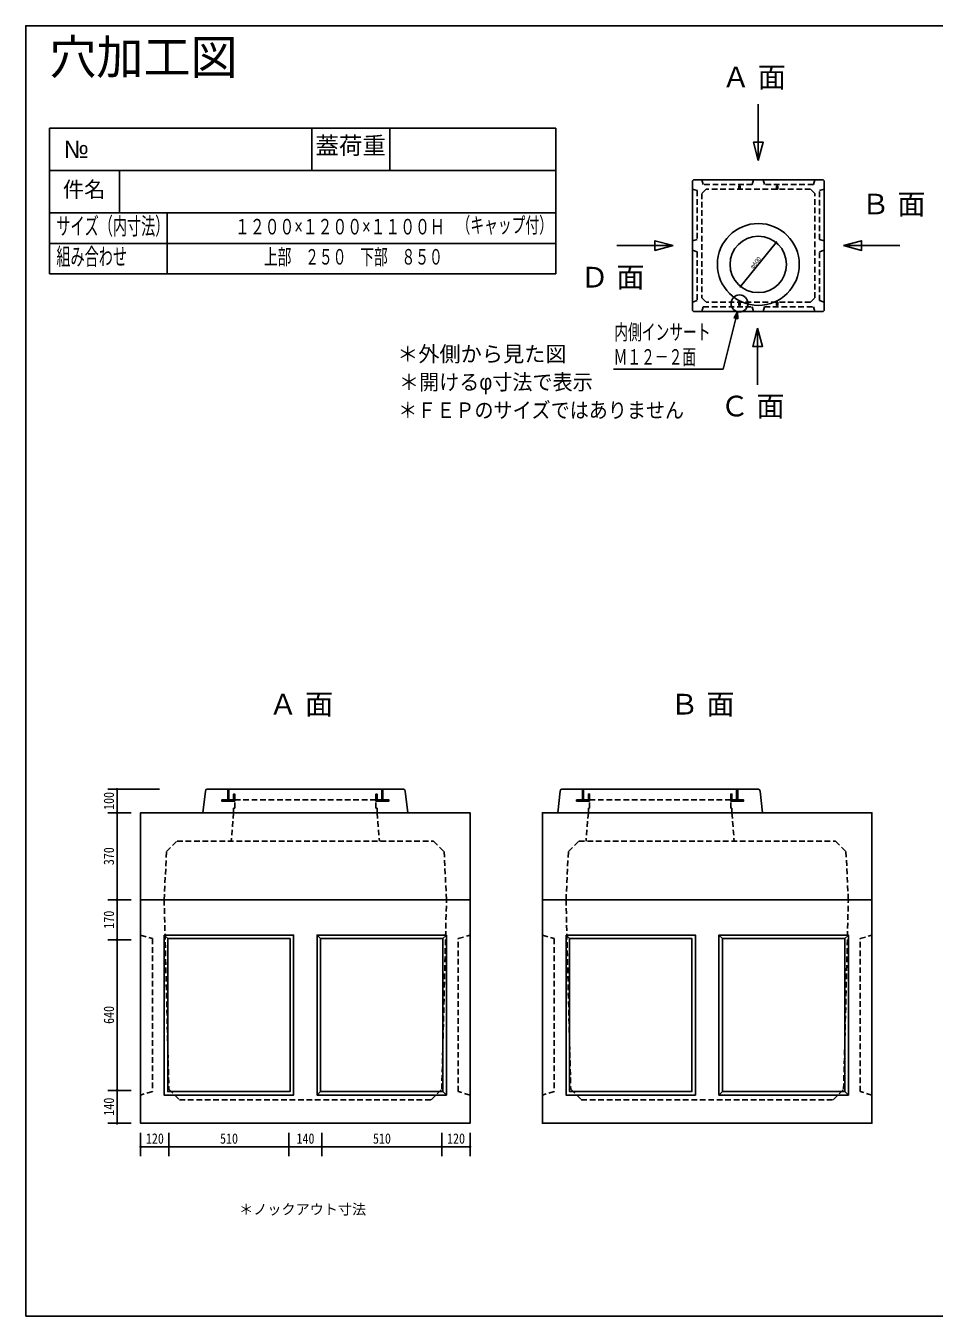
# Model space of a CAD drawing. Units: millimetres, scale not verified. Extents: x -3704 to 3796, y -2790 to 2696.
# Drawn here: x -3704 to 157, y -2790 to 2696 of the extents above; entities that cross this region are included whole.
import ezdxf
from ezdxf.enums import TextEntityAlignment as Align

# ---------------------------------------------------------------- set-up
doc = ezdxf.new("R2010")
doc.units = ezdxf.units.MM
doc.header["$LTSCALE"] = 20
doc.linetypes.add('DASHED1', pattern=[1.8, 1.2, -0.6])
doc.layers.add('0-0_レイヤ_1', color=7, linetype='Continuous')
doc.layers.add('0-9_レイヤ10', color=7, linetype='Continuous')
doc.styles.add('HG丸ｺﾞｼｯｸM-PRO', font='')
doc.styles.add('図脳フォント', font='')
doc.styles.add('ＭＳ ゴシック', font='')
doc.styles.get('HG丸ｺﾞｼｯｸM-PRO').set_extended_font_data('HG丸ｺﾞｼｯｸM-PRO')
doc.styles.get('図脳フォント').set_extended_font_data('図脳フォント')
doc.styles.get('ＭＳ ゴシック').set_extended_font_data('MS Gothic')

msp = doc.modelspace()

# ---------------------------------------------------------------- hatches: boundary and pattern name
at = {"layer": '0-0_レイヤ_1'}
for points in [[(-508.95, 1774.89, 1), (-520.95, 1774.89, 1)], [(-660.26, 1588.6, 1), (-672.26, 1588.6, 1)]]:
    msp.add_hatch(color=256, dxfattribs=at).paths.add_polyline_path(points)
at = {"layer": '0-9_レイヤ10'}
for points in [[(-3310.12, -550, 1), (-3322.12, -550, 1)], [(-3310.12, -650, 1), (-3322.12, -650, 1)], [(-3310.12, -1020, 1), (-3322.12, -1020, 1)], [(-3310.12, -1190, 1), (-3322.12, -1190, 1)], [(-3310.12, -1830, 1), (-3322.12, -1830, 1)], [(-3310.12, -1970, 1), (-3322.12, -1970, 1)], [(-3210.12, -2070, 1), (-3222.12, -2070, 1)], [(-3090.12, -2070, 1), (-3102.12, -2070, 1)], [(-2580.12, -2070, 1), (-2592.12, -2070, 1)], [(-2440.12, -2070, 1), (-2452.12, -2070, 1)], [(-1930.12, -2070, 1), (-1942.12, -2070, 1)], [(-1810.12, -2070, 1), (-1822.12, -2070, 1)]]:
    msp.add_hatch(color=256, dxfattribs=at).paths.add_polyline_path(points)

# ---------------------------------------------------------------- linework, layer by layer
at = {"layer": '0-0_レイヤ_1'}
for p, q in [((-3704.12, -2568.82), (-3704.12, 2646.47)), ((-590.77, 2123.88), (-590.77, 2363.88)), ((-3604.12, 2261.49), (-1868.91, 2261.49)), ((-3604.12, 2261.49), (-3604.12, 2211.49)), ((-2157.31, 2261.49), (-2157.31, 2131.49)), ((-1868.91, 2261.49), (-1451.85, 2261.49)), ((-1451.85, 2261.49), (-1451.85, 2211.49)), ((-3604.12, 1821.49), (-3604.12, 2211.49)), ((-1451.85, 2211.49), (-1451.85, 1821.49)), ((-2157.31, 2131.49), (-2157.31, 2081.49)), ((-3604.12, 2081.49), (-1451.85, 2081.49)), ((-3305.48, 2081.49), (-3305.48, 1901.49)), ((-870.77, 2037.88), (-866.77, 2041.88)), ((-870.77, 1485.88), (-870.77, 2037.88)), ((-866.77, 2041.88), (-314.77, 2041.88)), ((-314.77, 2041.88), (-310.77, 2037.88)), ((-310.77, 1485.88), (-310.77, 2037.88)), ((-673.17, 2015.88), (-668.37, 2015.88)), ((-513.17, 2015.88), (-508.37, 2015.88)), ((-3102.8, 1641.49), (-3102.8, 1901.49)), ((-3604.12, 1821.49), (-3604.12, 1641.49)), ((-1451.85, 1641.49), (-1451.85, 1821.49)), ((-1868.91, 1771.49), (-3604.12, 1771.49)), ((-1868.91, 1771.49), (-1451.85, 1771.49)), ((-952.77, 1761.88), (-1192.77, 1761.88)), ((-666.26, 1588.6), (-514.95, 1774.89)), ((-502.69, 1764.94), (-502.53, 1764.81)), ((-228.77, 1761.88), (11.23, 1761.88)), ((-1868.91, 1641.49), (-3604.12, 1641.49)), ((-1868.91, 1641.49), (-1451.85, 1641.49)), ((-654, 1578.65), (-653.84, 1578.51)), ((-866.77, 1481.88), (-870.77, 1485.88)), ((-314.77, 1481.88), (-866.77, 1481.88)), ((-673.17, 1521.88), (-668.37, 1521.88)), ((-513.17, 1521.88), (-508.37, 1521.88)), ((-314.77, 1481.88), (-310.77, 1485.88)), ((-593.63, 1410.54), (-593.63, 1170.54)), ((-1205.91, 1235.8), (-739.84, 1235.8)), ((-2951.12, -650), (-2941.12, -557.5)), ((-2098.62, -550), (-2933.62, -550)), ((-2871.12, -596), (-2821.12, -596)), ((-2871.12, -598), (-2821.12, -598)), ((-2846.12, -550), (-2841.12, -550)), ((-2846.12, -552), (-2841.12, -552)), ((-2846.12, -554), (-2841.12, -554)), ((-2846.12, -556), (-2841.12, -556)), ((-2846.12, -558), (-2841.12, -558)), ((-2846.12, -560), (-2841.12, -560)), ((-2846.12, -562), (-2841.12, -562)), ((-2846.12, -564), (-2841.12, -564)), ((-2846.12, -566), (-2841.12, -566)), ((-2846.12, -568), (-2841.12, -568)), ((-2846.12, -570), (-2841.12, -570)), ((-2846.12, -572), (-2841.12, -572)), ((-2846.12, -574), (-2841.12, -574)), ((-2846.12, -576), (-2841.12, -576)), ((-2846.12, -578), (-2841.12, -578)), ((-2846.12, -580), (-2841.12, -580)), ((-2846.12, -582), (-2841.12, -582)), ((-2846.12, -584), (-2841.12, -584)), ((-2846.12, -586), (-2841.12, -586)), ((-2846.12, -588), (-2841.12, -588)), ((-2846.12, -590), (-2841.12, -590)), ((-2846.12, -592), (-2841.12, -592)), ((-2846.12, -594), (-2841.12, -594)), ((-2821.12, -570), (-2816.12, -570)), ((-2821.12, -572), (-2816.12, -572)), ((-2821.12, -574), (-2816.12, -574)), ((-2821.12, -576), (-2816.12, -576)), ((-2821.12, -578), (-2816.12, -578)), ((-2821.12, -580), (-2816.12, -580)), ((-2821.12, -582), (-2816.12, -582)), ((-2821.12, -584), (-2816.12, -584)), ((-2821.12, -586), (-2816.12, -586)), ((-2821.12, -588), (-2816.12, -588)), ((-2821.12, -590), (-2816.12, -590)), ((-2821.12, -592), (-2816.12, -592)), ((-2821.12, -594), (-2816.12, -594)), ((-2821.12, -596), (-2816.12, -596)), ((-2821.12, -598), (-2816.12, -598)), ((-2216.12, -570), (-2211.12, -570)), ((-2216.12, -572), (-2211.12, -572)), ((-2216.12, -574), (-2211.12, -574)), ((-2216.12, -576), (-2211.12, -576)), ((-2216.12, -578), (-2211.12, -578)), ((-2216.12, -580), (-2211.12, -580)), ((-2216.12, -582), (-2211.12, -582)), ((-2216.12, -584), (-2211.12, -584)), ((-2216.12, -586), (-2211.12, -586)), ((-2216.12, -588), (-2211.12, -588)), ((-2216.12, -590), (-2211.12, -590)), ((-2216.12, -592), (-2211.12, -592)), ((-2216.12, -594), (-2211.12, -594)), ((-2216.12, -596), (-2161.12, -596)), ((-2216.12, -598), (-2161.12, -598)), ((-2191.12, -550), (-2186.12, -550)), ((-2191.12, -552), (-2186.12, -552)), ((-2191.12, -554), (-2186.12, -554)), ((-2191.12, -556), (-2186.12, -556)), ((-2191.12, -558), (-2186.12, -558)), ((-2191.12, -560), (-2186.12, -560)), ((-2191.12, -562), (-2186.12, -562)), ((-2191.12, -564), (-2186.12, -564)), ((-2191.12, -566), (-2186.12, -566)), ((-2191.12, -568), (-2186.12, -568)), ((-2191.12, -570), (-2186.12, -570)), ((-2191.12, -572), (-2186.12, -572)), ((-2191.12, -574), (-2186.12, -574)), ((-2191.12, -576), (-2186.12, -576)), ((-2191.12, -578), (-2186.12, -578)), ((-2191.12, -580), (-2186.12, -580)), ((-2191.12, -582), (-2186.12, -582)), ((-2191.12, -584), (-2186.12, -584)), ((-2191.12, -586), (-2186.12, -586)), ((-2191.12, -588), (-2186.12, -588)), ((-2191.12, -590), (-2186.12, -590)), ((-2191.12, -592), (-2186.12, -592)), ((-2191.12, -594), (-2186.12, -594)), ((-2081.12, -650), (-2091.12, -557.5)), ((-1443.12, -650), (-1433.12, -557.5)), ((-590.62, -550), (-1425.62, -550)), ((-1363.12, -596), (-1313.12, -596)), ((-1363.12, -598), (-1313.12, -598)), ((-1338.12, -550), (-1333.12, -550)), ((-1338.12, -552), (-1333.12, -552)), ((-1338.12, -554), (-1333.12, -554)), ((-1338.12, -556), (-1333.12, -556)), ((-1338.12, -558), (-1333.12, -558)), ((-1338.12, -560), (-1333.12, -560)), ((-1338.12, -562), (-1333.12, -562)), ((-1338.12, -564), (-1333.12, -564)), ((-1338.12, -566), (-1333.12, -566)), ((-1338.12, -568), (-1333.12, -568)), ((-1338.12, -570), (-1333.12, -570)), ((-1338.12, -572), (-1333.12, -572)), ((-1338.12, -574), (-1333.12, -574)), ((-1338.12, -576), (-1333.12, -576)), ((-1338.12, -578), (-1333.12, -578)), ((-1338.12, -580), (-1333.12, -580)), ((-1338.12, -582), (-1333.12, -582)), ((-1338.12, -584), (-1333.12, -584)), ((-1338.12, -586), (-1333.12, -586)), ((-1338.12, -588), (-1333.12, -588)), ((-1338.12, -590), (-1333.12, -590)), ((-1338.12, -592), (-1333.12, -592)), ((-1338.12, -594), (-1333.12, -594)), ((-1313.12, -570), (-1308.12, -570)), ((-1313.12, -572), (-1308.12, -572)), ((-1313.12, -574), (-1308.12, -574)), ((-1313.12, -576), (-1308.12, -576)), ((-1313.12, -578), (-1308.12, -578)), ((-1313.12, -580), (-1308.12, -580)), ((-1313.12, -582), (-1308.12, -582)), ((-1313.12, -584), (-1308.12, -584)), ((-1313.12, -586), (-1308.12, -586)), ((-1313.12, -588), (-1308.12, -588)), ((-1313.12, -590), (-1308.12, -590)), ((-1313.12, -592), (-1308.12, -592)), ((-1313.12, -594), (-1308.12, -594)), ((-1313.12, -596), (-1308.12, -596)), ((-1313.12, -598), (-1308.12, -598)), ((-708.12, -570), (-703.12, -570)), ((-708.12, -572), (-703.12, -572)), ((-708.12, -574), (-703.12, -574)), ((-708.12, -576), (-703.12, -576)), ((-708.12, -578), (-703.12, -578)), ((-708.12, -580), (-703.12, -580)), ((-708.12, -582), (-703.12, -582)), ((-708.12, -584), (-703.12, -584)), ((-708.12, -586), (-703.12, -586)), ((-708.12, -588), (-703.12, -588)), ((-708.12, -590), (-703.12, -590)), ((-708.12, -592), (-703.12, -592)), ((-708.12, -594), (-703.12, -594)), ((-708.12, -596), (-653.12, -596)), ((-708.12, -598), (-653.12, -598)), ((-683.12, -550), (-678.12, -550)), ((-683.12, -552), (-678.12, -552)), ((-683.12, -554), (-678.12, -554)), ((-683.12, -556), (-678.12, -556)), ((-683.12, -558), (-678.12, -558)), ((-683.12, -560), (-678.12, -560)), ((-683.12, -562), (-678.12, -562)), ((-683.12, -564), (-678.12, -564)), ((-683.12, -566), (-678.12, -566)), ((-683.12, -568), (-678.12, -568)), ((-683.12, -570), (-678.12, -570)), ((-683.12, -572), (-678.12, -572)), ((-683.12, -574), (-678.12, -574)), ((-683.12, -576), (-678.12, -576)), ((-683.12, -578), (-678.12, -578)), ((-683.12, -580), (-678.12, -580)), ((-683.12, -582), (-678.12, -582)), ((-683.12, -584), (-678.12, -584)), ((-683.12, -586), (-678.12, -586)), ((-683.12, -588), (-678.12, -588)), ((-683.12, -590), (-678.12, -590)), ((-683.12, -592), (-678.12, -592)), ((-683.12, -594), (-678.12, -594)), ((-573.12, -650), (-583.12, -557.5)), ((-3216.12, -1020), (-1816.12, -1020)), ((-1508.12, -1020), (-108.12, -1020)), ((-1931.12, -1185), (-1916.12, -1170)), ((-223.12, -1185), (-208.12, -1170)), ((-1916.12, -1850), (-1931.12, -1835)), ((-208.12, -1850), (-223.12, -1835)), ((-3704.12, -2568.82), (-3704.12, -2740.32)), ((-3704.12, -2790.32), (-3704.12, -2740.32)), ((-3704.12, -2790.32), (-3532.94, -2790.32))]:
    msp.add_line(p, q, dxfattribs=at)
at = {"layer": '0-0_レイヤ_1', "linetype": 'DASHED1'}
for p, q in [((-824.77, 2021.88), (-830.77, 2041.88)), ((-610.77, 2041.88), (-616.77, 2021.88)), ((-564.77, 2021.88), (-570.77, 2041.88)), ((-350.77, 2041.88), (-356.77, 2021.88)), ((-870.77, 2001.88), (-850.77, 1995.88)), ((-850.77, 1995.88), (-850.77, 1787.88)), ((-812.77, 2001.88), (-830.77, 1983.88)), ((-830.77, 1983.88), (-830.77, 1539.88)), ((-616.77, 2021.88), (-824.77, 2021.88)), ((-368.77, 2001.88), (-812.77, 2001.88)), ((-356.77, 2021.88), (-564.77, 2021.88)), ((-350.77, 1983.88), (-368.77, 2001.88)), ((-350.77, 1539.88), (-350.77, 1983.88)), ((-330.77, 1995.88), (-310.77, 2001.88)), ((-330.77, 1787.88), (-330.77, 1995.88)), ((-850.77, 1787.88), (-870.77, 1781.88)), ((-310.77, 1781.88), (-330.77, 1787.88)), ((-870.77, 1741.88), (-850.77, 1735.88)), ((-850.77, 1735.88), (-850.77, 1527.88)), ((-330.77, 1735.88), (-310.77, 1741.88)), ((-330.77, 1527.88), (-330.77, 1735.88)), ((-830.77, 1539.88), (-812.77, 1521.88)), ((-368.77, 1521.88), (-350.77, 1539.88)), ((-850.77, 1527.88), (-870.77, 1521.88)), ((-830.77, 1481.88), (-824.77, 1501.88)), ((-824.77, 1501.88), (-616.77, 1501.88)), ((-368.77, 1521.88), (-812.77, 1521.88)), ((-616.77, 1501.88), (-610.77, 1481.88)), ((-570.77, 1481.88), (-564.77, 1501.88)), ((-564.77, 1501.88), (-356.77, 1501.88)), ((-356.77, 1501.88), (-350.77, 1481.88)), ((-310.77, 1521.88), (-330.77, 1527.88)), ((-2816.12, -595), (-2216.12, -595)), ((-1308.12, -595), (-708.12, -595)), ((-2821.12, -650), (-2831.12, -770)), ((-2211.12, -650), (-2201.12, -770)), ((-1313.12, -650), (-1323.12, -770)), ((-703.12, -650), (-693.12, -770))]:
    msp.add_line(p, q, dxfattribs=at)
at = {"layer": '0-0_レイヤ_1'}
for points in [[(-3704.12, 2646.47), (-3704.12, 2696.47), (-3532.94, 2696.47)], [(-3532.94, 2696.47), (3545.88, 2696.47), (3795.88, 2696.47)], [(-2488.3, 2261.49), (-2488.3, 2131.49), (-2488.3, 2081.49)], [(-673.17, 2015.88), (-673.17, 2001.88), (-668.37, 2001.88), (-668.37, 2015.88)], [(-513.17, 2015.88), (-513.17, 2001.88), (-508.37, 2001.88), (-508.37, 2015.88)], [(-3604.12, 1901.49), (-1868.91, 1901.49), (-1451.85, 1901.49)], [(-673.17, 1521.88), (-673.17, 1507.88), (-668.37, 1507.88), (-668.37, 1521.88)], [(-513.17, 1521.88), (-513.17, 1507.88), (-508.37, 1507.88), (-508.37, 1521.88)], [(-739.84, 1235.8), (-678.87, 1480.81), (-678.33, 1450.81), (-693.4, 1454.56), (-678.87, 1480.81), (-687.34, 1446.79)], [(-2941.12, -557.5), (-2939.11, -552.18), (-2933.62, -550)], [(-2821.12, -595), (-2871.12, -595), (-2871.12, -600), (-2821.12, -600)], [(-2841.12, -595), (-2841.12, -550), (-2846.12, -550), (-2846.12, -595)], [(-2091.12, -557.5), (-2093.57, -551.85), (-2098.62, -550)], [(-1433.12, -557.5), (-1431.11, -552.18), (-1425.62, -550)], [(-1313.12, -595), (-1363.12, -595), (-1363.12, -600), (-1313.12, -600)], [(-1333.12, -595), (-1333.12, -550), (-1338.12, -550), (-1338.12, -595)], [(-583.12, -557.5), (-585.57, -551.85), (-590.62, -550)], [(-3116.12, -1170), (-3101.12, -1185), (-2581.12, -1185), (-2581.12, -1835), (-3101.12, -1835), (-3101.12, -1185)], [(-2451.12, -1185), (-2466.12, -1170), (-1916.12, -1170), (-1916.12, -1850), (-2466.12, -1850), (-2466.12, -1170)], [(-2466.12, -1850), (-2451.12, -1835), (-2451.12, -1185), (-1931.12, -1185), (-1931.12, -1835), (-2451.12, -1835)], [(-1408.12, -1170), (-1393.12, -1185), (-873.12, -1185), (-873.12, -1835), (-1393.12, -1835), (-1393.12, -1185)], [(-743.12, -1185), (-758.12, -1170), (-208.12, -1170), (-208.12, -1850), (-758.12, -1850), (-758.12, -1170)], [(-758.12, -1850), (-743.12, -1835), (-743.12, -1185), (-223.12, -1185), (-223.12, -1835), (-743.12, -1835)], [(-3532.94, -2790.32), (3545.88, -2790.32), (3795.88, -2790.32), (3795.88, -2740.32)]]:
    msp.add_lwpolyline(points, dxfattribs=at)
for points in [[(-590.77, 2123.88), (-611.47, 2201.16), (-570.06, 2201.16)], [(-952.77, 1761.88), (-1030.04, 1741.18), (-1030.04, 1782.59)], [(-228.77, 1761.88), (-151.49, 1782.59), (-151.49, 1741.18)], [(-593.63, 1410.54), (-572.92, 1333.27), (-614.33, 1333.27)], [(-2816.12, -600), (-2816.12, -570), (-2821.12, -570), (-2821.12, -600)], [(-2216.12, -595), (-2211.12, -595), (-2211.12, -570), (-2216.12, -570)], [(-2216.12, -595), (-2161.12, -595), (-2161.12, -600), (-2216.12, -600)], [(-2191.12, -595), (-2186.12, -595), (-2186.12, -550), (-2191.12, -550)], [(-1308.12, -600), (-1308.12, -570), (-1313.12, -570), (-1313.12, -600)], [(-708.12, -595), (-703.12, -595), (-703.12, -570), (-708.12, -570)], [(-708.12, -595), (-653.12, -595), (-653.12, -600), (-708.12, -600)], [(-683.12, -595), (-678.12, -595), (-678.12, -550), (-683.12, -550)], [(-3216.12, -1020), (-3216.12, -650), (-1816.12, -650), (-1816.12, -1020)], [(-1508.12, -1020), (-1508.12, -650), (-108.12, -650), (-108.12, -1020)], [(-3216.12, -1020), (-1816.12, -1020), (-1816.12, -1970), (-3216.12, -1970)], [(-1508.12, -1020), (-108.12, -1020), (-108.12, -1970), (-1508.12, -1970)], [(-3116.12, -1170), (-2566.12, -1170), (-2566.12, -1850), (-3116.12, -1850)], [(-1408.12, -1170), (-858.12, -1170), (-858.12, -1850), (-1408.12, -1850)]]:
    msp.add_lwpolyline(points, close=True, dxfattribs=at)
at = {"layer": '0-0_レイヤ_1', "linetype": 'DASHED1'}
for points in [[(-2821.12, -650), (-2821.12, -630), (-2816.12, -630), (-2816.12, -570), (-2821.12, -570), (-2821.12, -595), (-2841.12, -595), (-2841.12, -550), (-2846.12, -550), (-2846.12, -595), (-2871.12, -595), (-2871.12, -600), (-2816.12, -600)], [(-2211.12, -650), (-2211.12, -630), (-2216.12, -630), (-2216.12, -570), (-2211.12, -570), (-2211.12, -595), (-2191.12, -595), (-2191.12, -550), (-2186.12, -550), (-2186.12, -595), (-2161.12, -595), (-2161.12, -600), (-2216.12, -600)], [(-1313.12, -650), (-1313.12, -630), (-1308.12, -630), (-1308.12, -570), (-1313.12, -570), (-1313.12, -595), (-1333.12, -595), (-1333.12, -550), (-1338.12, -550), (-1338.12, -595), (-1363.12, -595), (-1363.12, -600), (-1308.12, -600)], [(-703.12, -650), (-703.12, -630), (-708.12, -630), (-708.12, -570), (-703.12, -570), (-703.12, -595), (-683.12, -595), (-683.12, -550), (-678.12, -550), (-678.12, -595), (-653.12, -595), (-653.12, -600), (-708.12, -600)], [(-3116.12, -1020), (-3106.12, -815), (-3061.12, -770), (-1971.12, -770), (-1926.12, -815), (-1916.12, -1020)], [(-1408.12, -1020), (-1398.12, -815), (-1353.12, -770), (-263.12, -770), (-218.12, -815), (-208.12, -1020)], [(-3116.12, -1020), (-3096.12, -1825), (-3051.12, -1870), (-1981.12, -1870), (-1936.12, -1825), (-1916.12, -1020)], [(-1408.12, -1020), (-1388.12, -1825), (-1343.12, -1870), (-273.12, -1870), (-228.12, -1825), (-208.12, -1020)], [(-3216.12, -1170), (-3166.12, -1185), (-3166.12, -1835), (-3216.12, -1850)], [(-1816.12, -1850), (-1866.12, -1835), (-1866.12, -1185), (-1816.12, -1170)], [(-1508.12, -1170), (-1458.12, -1185), (-1458.12, -1835), (-1508.12, -1850)], [(-108.12, -1850), (-158.12, -1835), (-158.12, -1185), (-108.12, -1170)]]:
    msp.add_lwpolyline(points, dxfattribs=at)
at = {"layer": '0-0_レイヤ_1'}
for centre, radius in [((-590.77, 1681.88), 174), ((-590.77, 1681.88), 120), ((-670.77, 1515.88), 36)]:
    msp.add_circle(centre, radius, dxfattribs=at)
at = {"layer": '0-9_レイヤ10'}
for p, q in [((-3136.12, -550), (-3356.12, -550)), ((-3316.12, -650), (-3316.12, -550)), ((-3256.12, -650), (-3356.12, -650)), ((-3316.12, -1020), (-3316.12, -650)), ((-3256.12, -1020), (-3356.12, -1020)), ((-3316.12, -1190), (-3316.12, -1020)), ((-3256.12, -1190), (-3356.12, -1190)), ((-3316.12, -1830), (-3316.12, -1190)), ((-3256.12, -1830), (-3356.12, -1830)), ((-3316.12, -1970), (-3316.12, -1830)), ((-3256.12, -1970), (-3356.12, -1970)), ((-3216.12, -2010), (-3216.12, -2110)), ((-3096.12, -2010), (-3096.12, -2110)), ((-2586.12, -2010), (-2586.12, -2110)), ((-2446.12, -2010), (-2446.12, -2110)), ((-1936.12, -2010), (-1936.12, -2110)), ((-1816.12, -2010), (-1816.12, -2110)), ((-3216.12, -2070), (-3096.12, -2070)), ((-3096.12, -2070), (-2586.12, -2070)), ((-2586.12, -2070), (-2446.12, -2070)), ((-2446.12, -2070), (-1936.12, -2070)), ((-1936.12, -2070), (-1816.12, -2070))]:
    msp.add_line(p, q, dxfattribs=at)

# ---------------------------------------------------------------- texts
at = {"layer": '0-0_レイヤ_1', "style": 'HG丸ｺﾞｼｯｸM-PRO'}
for s, height, p in [('穴加工図', 146.6, (-3604.12, 2446.47)), ('Ａ 面', 87.98, (-745.85, 2407.99)), ('№', 73.31, (-3542.16, 2112.23)), ('蓋荷重', 73.31, (-2473.3, 2128.47)), ('件名', 65.98, (-3546.26, 1948.04)), ('Ｂ 面', 87.98, (-152.52, 1868.1)), ('Ｄ 面', 87.98, (-1346.94, 1557.03)), ('＊外側から見た図', 65.98, (-2125.77, 1248.2)), ('Ｃ 面', 87.98, (-751.24, 1009.26)), ('Ａ 面', 87.98, (-2670.67, -258.56)), ('Ｂ 面', 87.98, (-964.65, -258.56))]:
    msp.add_text(s, height=height, dxfattribs=at).set_placement(p, align=Align.BOTTOM_LEFT)
for s, height, width, p in [('サイズ（内寸法）', 73.31, 0.6, (-3574.12, 1786.49)), ('１２００×１２００×１１００Ｈ', 65.98, 0.7, (-2814.81, 1789.58)), ('（キャップ付）', 65.98, 0.65, (-1873.28, 1796.27)), ('組み合わせ', 73.31, 0.6, (-3574.12, 1656.49)), ('上部\u3000２５０\u3000下部\u3000８５０', 65.98, 0.65, (-2692.3, 1661.38)), ('内側インサート', 65.98, 0.65, (-1203.02, 1341.6)), ('Ｍ１２－２面', 65.98, 0.65, (-1205.91, 1235.8)), ('＊開けるφ寸法で表示', 65.98, 0.95, (-2118.21, 1128.91)), ('＊ＦＥＰのサイズではありません', 65.98, 0.9, (-2121.35, 1009.35))]:
    msp.add_text(s, height=height, dxfattribs=dict(at, width=width)).set_placement(p, align=Align.BOTTOM_LEFT)
at = {"layer": '0-0_レイヤ_1', "style": '図脳フォント'}
msp.add_text('φ600', height=17.6, rotation=50.916, dxfattribs=at).set_placement((-609.52, 1658.46), align=Align.BOTTOM_LEFT)
at = {"layer": '0-9_レイヤ10', "style": 'ＭＳ ゴシック', "width": 0.85}
for s, p in [('100', (-3316.12, -637.5)), ('370', (-3316.12, -872.5)), ('170', (-3316.12, -1142.5)), ('640', (-3316.12, -1547.5)), ('140', (-3316.12, -1937.5))]:
    msp.add_text(s, height=43.99, rotation=90, dxfattribs=at).set_placement(p, align=Align.BOTTOM_LEFT)
for s, p in [('120', (-3193.62, -2070)), ('510', (-2878.62, -2070)), ('140', (-2553.62, -2070)), ('510', (-2228.62, -2070)), ('120', (-1913.62, -2070))]:
    msp.add_text(s, height=43.99, dxfattribs=at).set_placement(p, align=Align.BOTTOM_LEFT)
at = {"layer": '0-9_レイヤ10', "style": 'HG丸ｺﾞｼｯｸM-PRO'}
msp.add_text('＊ノックアウト寸法', height=43.99, dxfattribs=at).set_placement((-2797.61, -2371), align=Align.BOTTOM_LEFT)

doc.saveas('drawing.dxf')
